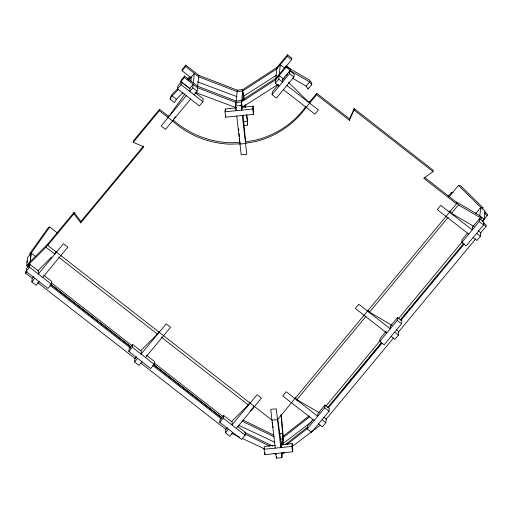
<?xml version="1.0" encoding="UTF-8"?>
<svg xmlns="http://www.w3.org/2000/svg" width="513" height="513" viewBox="0 0 513 513"><rect width="100%" height="100%" fill="white"/><g stroke="black" fill="none" stroke-linecap="round" stroke-linejoin="round"><path stroke-width="0.77" d="M32.582 278.655L25.65 273.249L25.804 271.839M26.836 262.335L26.99 260.925M43.637 275.109L51.755 281.445L51.447 284.266L47.959 288.473L26.105 271.435L26.407 268.607L29.901 264.4L38.642 271.217L38.334 274.038L63.445 243.765L67.819 247.17L42.707 277.45M26.105 271.435L29.594 267.222L29.901 264.4M29.6 265.869L28.343 264.888L30.216 261.559L31.139 253.095M26.727 265.772L30.235 261.572L31.152 253.108L49.748 227.009L57.943 233.396M39.219 281.656L36.199 285.299L31.825 281.894L32.21 278.36L33.704 276.558M424.495 177.312L456.653 202.385L456.499 203.796L277.527 419.596L271.967 420.16L47.722 245.361L47.876 243.951L74.052 212.395L80.926 221.462L80.772 222.879L73.898 213.806L74.052 212.395M80.772 222.879L143.832 146.84L133.22 142.281L133.374 140.87L159.543 109.314L168.29 116.13L168.136 117.541M146.385 355.188L154.503 361.518L154.195 364.339L150.707 368.546L128.846 351.508L129.154 348.686L132.643 344.473L141.383 351.29L141.081 354.117L166.193 323.838L170.56 327.249L145.448 357.523M128.846 351.508L132.335 347.301L132.643 344.473M133.22 142.281L159.389 110.725L159.543 109.314M141.96 361.729L138.94 365.378L134.566 361.966L134.951 358.44L136.445 356.638M183 92.661L176.376 99.272L174.497 102.594L170.13 99.189L170.303 97.56L172.182 94.232L177.761 88.666M195.055 92.539L203.174 98.868L202.872 101.696L199.377 105.902L177.524 88.858L177.831 86.037L181.32 81.83L190.06 88.646L189.752 91.468L192.779 87.826L193.164 84.299L189.669 88.505L180.929 81.689L181.083 80.278L184.571 76.071L197.685 86.293L236.108 101.08L241.668 100.516L275.808 78.348L286.273 65.728L290.647 69.133L290.493 70.544L288.999 72.352M193.311 82.882L194.344 73.385L190.855 77.591L182.115 70.775L182.269 69.364L185.757 65.151L198.871 75.379L237.295 90.166L242.854 89.602L276.994 67.434L287.46 54.814L291.833 58.219L291.679 59.63L284.702 68.049L280.329 64.638L279.296 74.141M177.524 88.858L181.012 84.651L181.32 81.83M180.929 81.689L184.417 77.482L184.571 76.071M182.115 70.775L185.603 66.568L185.757 65.151M190.868 81.201L191.291 77.354L188.797 80.361M194.126 94.879L197.146 91.231L198.871 75.379M242.854 89.602L241.129 105.46L241.668 110.122L241.976 107.3L253.095 106.165L253.717 111.552L253.409 114.373L225.617 117.201L224.995 111.815L225.297 108.993L236.416 107.865M225.617 117.201L225.771 115.791M236.262 109.275L236.108 110.686L235.57 106.024L237.295 90.166M242.7 100.625L243.2 96.008L243.649 99.849M278.033 84.44L242.136 107.313L242.29 105.902M305.844 106.576A88.896 85.985 6.2 0 1 255.397 140.203L245.663 141.883L245.509 143.294L255.243 141.62A88.896 85.985 6.2 0 0 306.146 107.358L316.611 94.738L316.765 93.328L349.552 118.888L349.398 120.298L316.611 94.738M243.553 125.538L247.529 125.14L247.523 119.593L246.785 114.854M253.409 114.373L252.787 108.993L253.095 106.165M237.904 426.54L245.394 432.382L245.092 435.204L241.597 439.41L219.744 422.372L220.051 419.551L223.54 415.338L232.28 422.154L231.972 424.982L257.084 394.702L261.457 398.114L236.346 428.387M219.744 422.372L223.232 418.166L223.54 415.338M232.857 432.594L229.837 436.242L225.464 432.831L225.848 429.304L227.342 427.502M282.355 79.81L289.832 70.794L294.206 74.205L293.898 77.027L276.449 98.066L272.076 94.655L272.384 91.833L278.367 84.619M279.059 86.242L275.269 83.292L276.994 67.434M275.269 83.292L278.758 79.085L279.143 75.552L283.516 78.964L285.01 77.155M282.855 79.214L282.548 82.035L278.758 79.085M184.417 77.482L197.531 87.704L235.954 102.491L241.514 101.927L275.654 79.759L286.126 67.139L286.273 65.728M185.603 66.568L198.717 76.79L237.141 91.577L242.7 91.013L276.84 68.845L287.306 56.225L287.46 54.814M272.076 94.655L289.524 73.622L289.832 70.794M275.205 448.138L270.717 409.387L276.276 408.823L280.765 447.573L281.073 444.752L292.186 443.623L292.814 449.003L292.506 451.831L264.714 454.653L264.086 449.273L264.394 446.445L275.513 445.316M264.714 454.653L264.939 452.537M292.448 78.156L306.081 86.081L308.133 89.006L308.255 87.922M309.634 103.151L309.788 101.741L316.765 93.328M308.133 89.006L311.628 84.799L311.801 83.17L309.749 80.246L287.286 67.184M282.131 452.556L281.926 457.622L276.372 458.186L276.52 456.775M283.323 444.765L283.029 436.383L309.134 415.87M282.253 445.002L282.919 438.846L282.297 433.459L279.123 433.78M292.506 451.831L291.884 446.445L292.186 443.623M314.2 420.474L282.74 395.946L286.228 391.74L317.688 416.267L317.996 413.44L324.973 405.026L329.346 408.431L329.038 411.259L311.59 432.292L307.216 428.887L307.524 426.066L313.007 419.454M311.59 432.292L311.744 430.882M349.398 120.298L354.034 110.058L354.188 108.647L433.19 170.233L433.036 171.643L423.712 178.235L456.499 203.796M307.216 428.887L324.665 407.848L324.973 405.026M318.567 423.879L322.356 426.829L325.845 422.622L326.23 419.095L323.729 417.146M390.053 326.557L397.53 317.541L401.903 320.952L401.596 323.774L384.147 344.813L379.774 341.401L380.082 338.58L386.065 331.366M390.553 325.954L390.246 328.782L358.786 304.254L355.297 308.46L386.757 332.988M379.774 341.401L397.222 320.362L397.53 317.541M391.13 336.393L394.914 339.35L398.402 335.143L398.787 331.61L396.286 329.66M451.517 193.863L451.69 192.228L453.235 192.548M472.043 227.695L479.52 218.679L483.894 222.091L483.586 224.912L466.137 245.951L461.764 242.54L462.072 239.718L467.555 233.107M472.544 227.099L472.236 229.92L440.776 205.392L437.288 209.599L468.747 234.127M461.764 242.54L479.213 221.507L479.52 218.679M449.022 196.864L458.494 185.443L480.752 207.387L479.828 215.858L484.201 219.269L482.669 221.116M473.121 237.538L476.904 240.488L480.392 236.281L480.777 232.748L478.276 230.805M484.201 219.269L485.118 210.798L480.752 207.387L475.641 213.549M480.386 233.216L486.01 226.438L486.164 225.027L483.669 223.078M482.598 221.071L487.196 215.524L487.35 214.113L484.227 211.677M349.552 118.888L354.188 108.647M28.343 264.888L46.016 247.26L47.889 243.931L30.216 261.559M54.994 253.646L56.295 251.344M170.13 99.189L172.002 95.86L178.633 89.249M188.925 79.566L189.675 78.233L188.572 79.335M159.036 331.417L157.741 333.719L140.62 350.796M248.632 404.584L249.934 402.282M253.98 406.264L252.736 408.425L250.53 410.631M185.02 93.834L169.681 115.367L168.29 116.13M174.054 118.772L175.446 116.817M35.564 256.545L31.152 253.108L27.651 257.302L26.747 265.785L28.638 267.254M47.722 245.361L73.898 213.806M25.65 273.249L27.144 271.448M80.926 221.462L143.48 146.045M31.825 281.894L34.846 278.245M186.264 95.674L161.153 125.954L165.526 129.359L190.637 99.086M286.01 75.956L287.504 74.154M306.081 86.081L309.576 81.875L289.807 70.384M134.566 361.966L137.587 358.324M225.464 432.831L228.484 429.189M448.202 196.434L451.69 192.228M296.476 400.191L365.961 316.412M369.027 312.718L448.215 217.236M451.28 213.543L458.43 204.918L456.378 201.994L479.552 215.466L481.604 218.391L480.585 219.622M482.047 209.105L483.066 207.868L460.815 185.924L458.494 185.443M325.787 406.27L380.447 340.363M398.332 318.797L462.194 241.803M327.422 407.752L381.601 342.421M400.518 319.618L463.899 243.194M342.171 390.515L381.512 343.082M401.435 319.06L402.455 317.829M403.988 315.976L405.014 314.745M406.546 312.898L407.566 311.667M409.098 309.82L410.118 308.589M411.65 306.736L412.676 305.504M414.209 303.658L415.229 302.426M416.761 300.58L417.787 299.348M431.58 282.714L432.6 281.483M434.133 279.636L435.152 278.405M436.685 276.552L437.711 275.321M328.288 407.931L381.961 343.216M400.877 320.413L464.259 243.989M326.018 419.352L393.49 337.996M398.088 332.45L475.788 238.763M187.245 79.207L190.034 76.424M37.872 270.723L51.678 256.949M231.517 421.66L248.08 405.135M251.902 409.098L253.005 407.995M282.875 437.794L309.608 416.793M285.568 444.367L307.332 427.271M287.28 444.316L307.8 428.195M283.497 443.181L311.923 421.532M282.31 454.095L284.837 452.171M292.416 446.393L320.208 425.226M276.558 75.219L243.322 96.399L242.7 91.013M49.748 227.009L48.132 227.887L29.542 253.986L31.152 253.108M235.57 106.024L241.129 105.46M224.995 111.815L252.787 108.993M243.38 121.626L247.349 121.222L246.362 114.886M239.975 144.05L245.535 143.486M280.54 439.083L282.919 438.846M264.086 449.273L291.884 446.445M309.788 101.741L307.781 101.324L288.377 82.189M480.752 207.387L483.066 207.868M197.467 81.836L237.019 96.681M195.536 92.475L236.576 107.877M238.551 425.187L274.359 442.059M231.639 433.402L239.513 437.114M242.38 438.461L264.58 448.92M273.891 453.306L276.039 454.319M242.957 420.051L273.871 435.184M242.085 421.109L274.436 436.954M244.643 432.369L272.685 446.105M245.214 434.133L269.658 446.105M458.43 204.918L481.604 218.391M473.948 226.413L451.453 213.331L449.677 210.798M391.958 325.274L369.463 312.193L368.129 310.294M319.394 412.753L296.905 399.678L295.122 397.145M287.306 56.225L291.679 59.63M354.034 110.058L433.036 171.643M484.702 213.575L487.196 215.524M286.126 67.139L290.493 70.544M483.515 224.489L486.01 226.438M289.524 73.622L293.898 77.027M479.213 221.507L483.586 224.912M286.914 85.44L318.374 109.968L314.886 114.175L283.426 89.647M476.609 233.325L480.392 236.281M192.779 87.826L197.146 91.231M181.012 84.651L202.872 101.696M172.002 95.86L176.376 99.272M159.389 110.725L172.503 120.946A88.896 85.985 6.2 0 0 230.068 144.179L239.949 143.858L240.103 142.447L230.215 142.768A88.896 85.985 6.2 0 1 173.24 120.055M397.222 320.362L401.596 323.774M394.619 332.187L398.402 335.143M324.665 407.848L329.038 411.259M322.055 419.672L325.845 422.622M46.016 247.26L54.84 254.14M58.617 257.09L157.568 334.232M161.351 337.182L248.324 404.988M51.659 283.067L132.335 345.961M154.394 363.159L223.091 416.716M132.335 347.301L154.195 364.339M223.232 418.166L245.092 435.204M29.594 267.222L51.447 284.266M50.723 284.343L130.783 346.756M153.477 364.448L222.193 418.018M51.326 284.946L130.738 346.859M153.425 364.544L221.494 417.614M49.941 285.26L130.629 348.167M152.694 365.371L221.404 418.941M37.629 282.586L135.336 358.767M141.011 363.185L226.111 429.535M309.576 81.875L311.628 84.799M245.689 142.075L243.066 114.874M282.297 433.459L282.74 434.928L280.977 414.498M243.835 95.918L244.329 99.073M245.188 104.594L245.56 106.967M243.893 99.06L243.649 97.476L243.72 99.041M244.881 105.389L245.252 107.768M272.275 422.135L272.647 424.514M272.89 426.098L273.134 427.675M243.207 92.68L243.386 94.219M283.029 436.383L283.471 440.231M281.733 445.002L281.38 441.93L281.534 445.316L277.706 418.858M241.514 101.927L242.136 107.313M281.073 444.752L281.336 447.06M241.976 107.3L242.155 108.839M245.663 141.883L245.862 143.614M242.29 115.508L246.779 154.259L241.219 154.823L236.737 116.073M281.387 452.96L281.926 457.622M235.954 102.491L236.224 104.799M275.827 453.524L276.372 458.186M225.297 108.993L225.476 110.532M281.31 414.645L283.445 439.372M238.66 128.795L238.795 130.366M239.064 133.508L239.334 136.657M239.475 138.228L239.744 141.37M247.349 121.222L247.529 125.14"/></g></svg>
